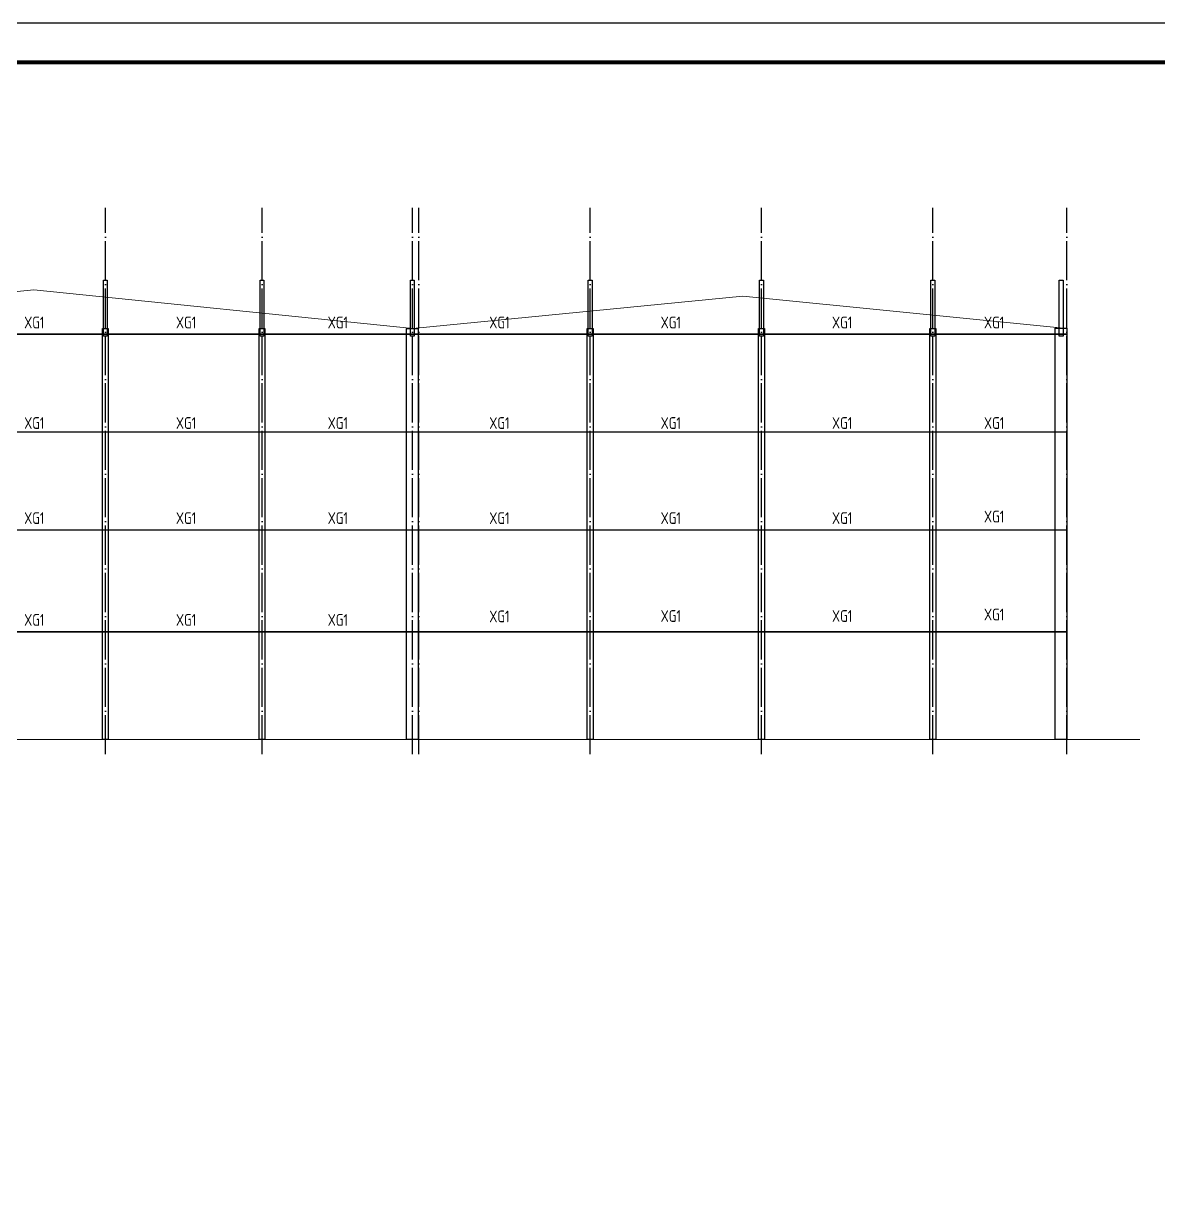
# Model space of a CAD drawing. Extents: x 69728788 to 150676229, y 15322671 to 43663798.
# Drawn here: x 75182952 to 75240937, y 19859287 to 19918503 of the extents above; entities that cross this region are included whole.
import ezdxf
from ezdxf.enums import TextEntityAlignment as Align

# ---------------------------------------------------------------- set-up
doc = ezdxf.new("R2010")
doc.units = 0
doc.header["$LTSCALE"] = 1000
doc.header["$MEASUREMENT"] = 0
doc.linetypes.add('DOTE', pattern=[2.42, 2, -0.2, 0.02, -0.2])
doc.layers.get('0').update_dxf_attribs({"linetype": 'CONTINUOUS'})
for name, color, linetype in [('DOTE', 251, 'DOTE'), ('PUB_TEXT', 7, 'CONTINUOUS'), ('PUB_TITLE', 4, 'CONTINUOUS'), ('S', 2, 'CONTINUOUS'), ('钢柱', 3, 'CONTINUOUS')]:
    doc.layers.add(name, color=color, linetype=linetype)
doc.layers.add('节点', color=3, linetype='CONTINUOUS', lineweight=13)
doc.styles.add('TSSD_Rein', font='atssdeng.shx', dxfattribs={"width": 0.7, "bigfont": 'atssdchn.shx'})

msp = doc.modelspace()

# ---------------------------------------------------------------- linework, layer by layer
at = {"const_width": 50}
msp.add_lwpolyline([(75127576.2, 19881922.3), (75239983.5, 19881922.3)], dxfattribs=at)
at = {"layer": 'DOTE'}
for p, q in [((75187147.1, 19881172.3), (75187147.1, 19909073.5)), ((75195147.1, 19881172.3), (75195147.1, 19909073.5)), ((75202822.1, 19881172.3), (75202822.1, 19909073.5)), ((75203147.1, 19881172.3), (75203147.1, 19909073.5)), ((75211897.1, 19881172.3), (75211897.1, 19909073.5)), ((75220647.1, 19881172.3), (75220647.1, 19909073.5)), ((75229397.1, 19881172.3), (75229397.1, 19909073.5)), ((75236247.1, 19881172.3), (75236247.1, 19909073.5))]:
    msp.add_line(p, q, dxfattribs=at)
at = {"layer": 'PUB_TITLE'}
msp.add_lwpolyline([(75107584.3, 19799702.8), (75275784.3, 19799702.8), (75275784.3, 19918502.8), (75107584.3, 19918502.8)], close=True, dxfattribs=at)
at = {"layer": 'PUB_TITLE', "const_width": 200}
msp.add_lwpolyline([(75112584.3, 19801702.8), (75273784.3, 19801702.8), (75273784.3, 19916502.8), (75112584.3, 19916502.8)], close=True, dxfattribs=at)
at = {"layer": 'S', "ltscale": 100, "const_width": 70}
for points in [[(75130147.1, 19902622.3), (75236247.1, 19902622.3)], [(75130147.1, 19897622.3), (75236247.1, 19897622.3)], [(75130147.1, 19892622.3), (75236247.1, 19892622.3)], [(75130147.1, 19887422.3), (75236247.1, 19887422.3)]]:
    msp.add_lwpolyline(points, dxfattribs=at)
at = {"layer": '节点'}
msp.add_lwpolyline([(75130147.1, 19902913.3), (75146997.1, 19904598.3), (75163847.1, 19902913.3), (75183497.1, 19904878.3), (75202847.2, 19902913.3), (75219697.6, 19904568.3), (75236247.1, 19902913.3)], dxfattribs=at)
at = {"layer": '钢柱'}
for points in [[(75187047.1, 19905372.3), (75187247.1, 19905372.3), (75187247.1, 19902513.3), (75187047.1, 19902513.3)], [(75195047.1, 19905372.3), (75195247.1, 19905372.3), (75195247.1, 19902513.3), (75195047.1, 19902513.3)], [(75202722.1, 19905372.3), (75202922.1, 19905372.3), (75202922.1, 19902513.3), (75202722.1, 19902513.3)], [(75211797.1, 19905372.3), (75211997.1, 19905372.3), (75211997.1, 19902513.3), (75211797.1, 19902513.3)], [(75220547.1, 19905372.3), (75220747.1, 19905372.3), (75220747.1, 19902513.3), (75220547.1, 19902513.3)], [(75229297.1, 19905372.3), (75229497.1, 19905372.3), (75229497.1, 19902513.3), (75229297.1, 19902513.3)], [(75235847.1, 19905372.3), (75236047.1, 19905372.3), (75236047.1, 19902522.3), (75235847.1, 19902522.3)], [(75186997.1, 19902913.3), (75187297.1, 19902913.3), (75187297.1, 19881922.3), (75186997.1, 19881922.3)], [(75194997.1, 19902913.3), (75195297.1, 19902913.3), (75195297.1, 19881922.3), (75194997.1, 19881922.3)], [(75202522.1, 19902913.3), (75203122.1, 19902913.3), (75203122.1, 19881922.3), (75202522.1, 19881922.3)], [(75211747.1, 19902913.3), (75212047.1, 19902913.3), (75212047.1, 19881922.3), (75211747.1, 19881922.3)], [(75220497.1, 19902913.3), (75220797.1, 19902913.3), (75220797.1, 19881922.3), (75220497.1, 19881922.3)], [(75229247.1, 19902913.3), (75229547.1, 19902913.3), (75229547.1, 19881922.3), (75229247.1, 19881922.3)], [(75235647.1, 19902922.3), (75236247.1, 19902922.3), (75236247.1, 19881922.3), (75235647.1, 19881922.3)]]:
    msp.add_lwpolyline(points, close=True, dxfattribs=at)

# ---------------------------------------------------------------- texts
at = {"layer": 'PUB_TEXT', "style": 'TSSD_Rein', "width": 0.8}
for p in [(75183517.9, 19903220.6), (75191267.9, 19903220.6), (75199017.9, 19903220.6), (75207267.9, 19903220.6), (75216017.9, 19903220.6), (75224767.9, 19903220.6), (75232527.8, 19903220.6), (75183517.9, 19898086.7), (75191267.9, 19898086.7), (75199017.9, 19898086.7), (75207267.9, 19898086.7), (75216017.9, 19898086.7), (75224767.9, 19898086.7), (75232527.8, 19898086.7), (75232527.8, 19893308.7), (75183517.9, 19893231.5), (75191267.9, 19893231.5), (75199017.9, 19893231.5), (75207267.9, 19893231.5), (75216017.9, 19893231.5), (75224767.9, 19893231.5), (75183517.9, 19888031.5), (75191267.9, 19888031.5), (75199017.9, 19888031.5), (75207267.9, 19888211.5), (75216017.9, 19888231.5), (75224767.9, 19888231.5), (75232527.8, 19888308.7)]:
    msp.add_text('XG1', height=600, dxfattribs=at).set_placement(p, align=Align.MIDDLE)

doc.saveas('drawing.dxf')
